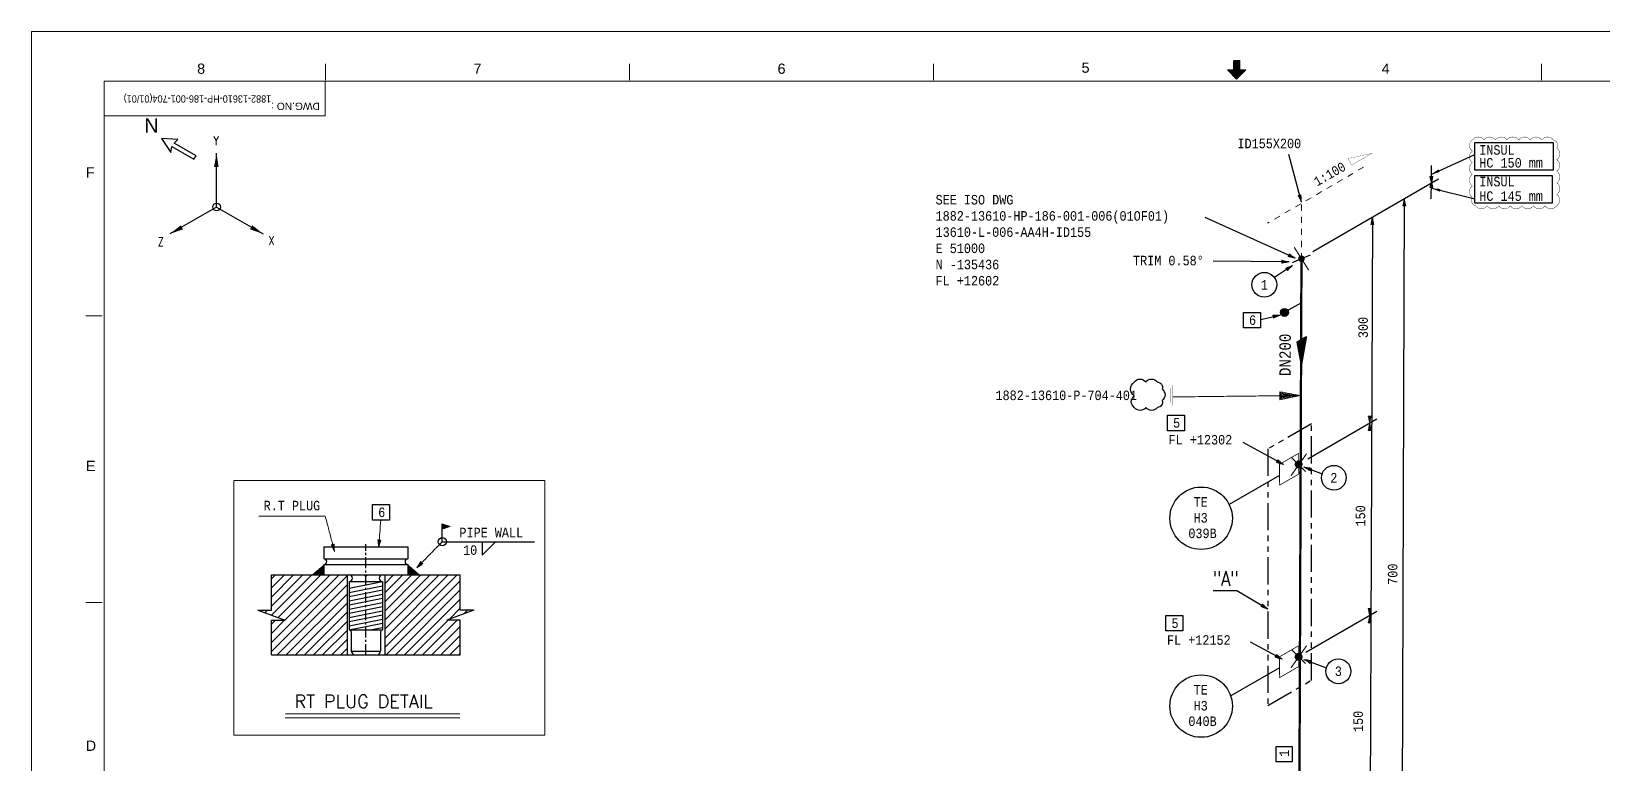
# Model space of a CAD drawing. Header units: inches. Extents: x 996 to 1837, y 0 to 594.
# Drawn here: x 996 to 1539, y 341 to 594 of the extents above; entities that cross this region are included whole.
import ezdxf
from ezdxf.enums import TextEntityAlignment as Align

# ---------------------------------------------------------------- set-up
doc = ezdxf.new("R2010")
doc.units = ezdxf.units.IN
doc.header["$MEASUREMENT"] = 0
for name, pattern in [('CENTER', [2, 1.25, -0.25, 0.25, -0.25]), ('Dashed', [4.18782, 2.09391, -2.09391]), ('PHANTOM2', [1.25, 0.625, -0.125, 0.125, -0.125, 0.125, -0.125]), ('Solid', [1, 1, 0])]:
    doc.linetypes.add(name, pattern=pattern)
for name, color, linetype in [('1', 7, 'Continuous'), ('2', 2, 'Continuous'), ('3', 3, 'Continuous'), ('4', 4, 'Continuous'), ('BG 0 -1', 7, 'Continuous'), ('Border', 7, 'Continuous'), ('CO', 7, 'Continuous'), ('DIM-LINES', 7, 'Continuous'), ('DIM-TEXT', 7, 'Continuous'), ('FITTINGS', 7, 'Continuous'), ('FRAME', 7, 'Continuous'), ('ISO-TEXT', 7, 'Continuous'), ('ISOTEXT', 7, 'Continuous'), ('NOZZLES', 7, 'Continuous'), ('Rev.4', 6, 'Continuous'), ('WELDS', 7, 'Continuous')]:
    doc.layers.add(name, color=color, linetype=linetype)
for name, color, linetype, lineweight in [('dottedUndimensionedPipe', 7, 'Dashed', 13), ('fittingDimension', 2, 'Solid', 13), ('materialLabel', 2, 'Solid', 13), ('spool', 2, 'Solid', 13), ('weldCyanLabel', 4, 'Solid', 13), ('weldDimension', 2, 'Solid', 13)]:
    doc.layers.add(name, color=color, linetype=linetype, lineweight=lineweight)
doc.styles.add('Arial', font='arial.ttf')
doc.styles.add('fixedText', font='MONOTXT8.shx', dxfattribs={"width": 0.85})
doc.styles.add('MONOTXT', font='MONOTXT.shx', dxfattribs={"width": 0.8})
doc.styles.add('ROMANS', font='romans.shx', dxfattribs={"width": 0.8})
doc.styles.get("Standard").update_dxf_attribs({"font": 'arial.ttf'})
doc.dimstyles.new('1-1', dxfattribs={"dimtxt": 2.5, "dimasz": 3, "dimexe": 1.2, "dimexo": 1.2, "dimtad": 1, "dimdec": 1, "dimzin": 12, "dimdsep": 46, "dimtxsty": 'ROMANS', "dimcen": 2.5, "dimclrd": 4, "dimclre": 4, "dimclrt": 2, "dimadec": 1, "dimazin": 3, "dimtfac": 1, "dimtdec": 1, "dimtmove": 0, "dimatfit": 3, "dimfxl": 1, "dimtfill": 1, "dimarcsym": 0})

# ---------------------------------------------------------------- blocks, each defined once
blk = doc.blocks.new('block56')
at = {"layer": 'FITTINGS', "color": 2, "linetype": 'ByBlock', "const_width": 0.35}
for points in [[(1.3, 0.8), (-1.3, -0.7)], [(1.1, 0.7), (-1.3, -0.7)], [(1, 0.6), (-1.1, -0.6)], [(0.8, 0.5), (-0.9, -0.5)], [(0.6, 0.4), (-0.7, -0.4)], [(0.4, 0.2), (-0.5, -0.3)], [(0.2, 0.1), (-0.3, -0.1)], [(-0.3, -0.1), (0, -3.1)], [(-0.1, 0), (0, -2.4)], [(0, 0), (-0.1, 0)], [(1.5, 0.9), (0, 0)], [(0, -7.6), (1.5, 0.9)], [(0, -6.8), (1.3, 0.8)], [(0, -6), (1.1, 0.7)], [(0, -5.3), (1, 0.6)], [(0, -4.6), (0.8, 0.5)], [(0, -3.8), (0.6, 0.4)], [(0, -3.1), (0.4, 0.2)], [(0, -2.4), (0.2, 0.1)], [(0, -7.6), (0, 0)], [(-1.3, -0.7), (0, -7.6)], [(-1.3, -0.7), (0, -6.8)], [(-1.1, -0.6), (0, -6)], [(-0.9, -0.5), (0, -5.3)], [(-0.7, -0.4), (0, -4.6)], [(-0.5, -0.3), (0, -3.8)]]:
    blk.add_lwpolyline(points, dxfattribs=at)
at = {"flags": 1}
for tag in ['Pipe Ref', 'Description']:
    blk.add_attdef(tag, (0, 0), '', height=1, dxfattribs=at)
blk = doc.blocks.new('block46')
at = {"layer": 'WELDS'}
h = blk.add_hatch(color=2, dxfattribs=at)
edge = h.paths.add_edge_path(flags=0)
edge.add_arc((0, 0), 1.15, 0, 360)
at = {"flags": 1}
for tag in ['Tag', 'Pipe Ref', 'Description', 'UCI', 'Key']:
    blk.add_attdef(tag, (0, 0), '', height=1, dxfattribs=at)

msp = doc.modelspace()

# ---------------------------------------------------------------- hatches: boundary and pattern name
at = {"linetype": 'Continuous'}
msp.add_hatch(color=2, dxfattribs=at).paths.add_polyline_path([(1427.91, 496.16), (1427.86, 496.26), (1427.81, 496.38), (1427.78, 496.49), (1427.75, 496.61), (1427.73, 496.73), (1427.73, 496.85), (1427.73, 496.97), (1427.75, 497.09), (1427.78, 497.2), (1427.81, 497.32), (1427.86, 497.43), (1427.91, 497.54), (1427.98, 497.64), (1428.05, 497.73), (1428.13, 497.82), (1428.22, 497.9), (1428.32, 497.98), (1428.42, 498.04), (1428.52, 498.1), (1428.64, 498.14), (1428.75, 498.18), (1428.87, 498.2), (1428.99, 498.22), (1429.11, 498.23), (1429.23, 498.22), (1429.35, 498.2), (1429.46, 498.18), (1429.58, 498.14), (1429.69, 498.1), (1429.8, 498.04), (1429.9, 497.98), (1429.99, 497.9), (1430.08, 497.82), (1430.16, 497.73), (1430.24, 497.64), (1430.3, 497.54), (1430.36, 497.43), (1430.4, 497.32), (1430.44, 497.2), (1430.46, 497.09), (1430.48, 496.97), (1430.49, 496.85), (1430.48, 496.73), (1430.46, 496.61), (1430.44, 496.49), (1430.4, 496.38), (1430.36, 496.26), (1430.3, 496.16), (1430.24, 496.06), (1430.16, 495.96), (1430.08, 495.87), (1429.99, 495.79), (1429.9, 495.72), (1429.8, 495.65), (1429.69, 495.6), (1429.58, 495.55), (1429.46, 495.52), (1429.35, 495.49), (1429.23, 495.47), (1429.11, 495.47), (1428.99, 495.47), (1428.87, 495.49), (1428.75, 495.52), (1428.64, 495.55), (1428.52, 495.6), (1428.42, 495.65), (1428.32, 495.72), (1428.22, 495.79), (1428.13, 495.87), (1428.05, 495.96), (1427.98, 496.06)])
at = {"layer": '4'}
for points in [[(1479.5, 543.86), (1479.9, 541.94), (1480.3, 543.86)], [(1479.5, 540.02), (1479.9, 541.94), (1480.3, 540.02)]]:
    msp.add_hatch(color=4, dxfattribs=at).paths.add_polyline_path(points)
h = msp.add_hatch(dxfattribs=at)
h.set_pattern_fill('ANSI31', color=4, scale=0.7, style=0)
h.set_pattern_definition([(45, (4385.612, -12623.0923), (-1.57154482, 1.57154482), [])])
h.paths.add_polyline_path([(1139.4, 390.43), (1148.83, 393.97), (1144.11, 393.97), (1144.11, 406.13), (1118.12, 406.13), (1117.96, 405.96), (1117.96, 378.44), (1143.98, 378.44), (1144.11, 378.58), (1144.11, 390.43)])
h.paths.add_polyline_path([(1083.54, 390.43), (1078.82, 390.43), (1078.82, 378.44), (1104.98, 378.44), (1104.98, 406.13), (1078.82, 406.13), (1078.82, 393.97), (1074.11, 393.97)])
at = {"layer": 'weldCyanLabel'}
h = msp.add_hatch(color=2, dxfattribs=at)
h.dxf.hatch_style = 1
h.paths.add_polyline_path([(1137.88, 423.77), (1137.88, 421.87), (1140.55, 422.89)])
at = {"layer": 'WELDS'}
h = msp.add_hatch(color=2, dxfattribs=at)
edge = h.paths.add_edge_path(flags=0)
edge.add_arc((1433.99, 444.32), 1.38, 300, 660, ccw=False)
h = msp.add_hatch(color=2, dxfattribs=at)
edge = h.paths.add_edge_path(flags=0)
edge.add_arc((1433.99, 377.79), 1.38, 300, 660, ccw=False)

# ---------------------------------------------------------------- linework, layer by layer
at = {"color": 2}
for p, q in [((1434.95, 500.22), (1429.38, 497.01)), ((1096.95, 409.71), (1096.95, 406.13)), ((1125.99, 409.71), (1125.99, 406.13))]:
    msp.add_line(p, q, dxfattribs=at)
at = {"color": 2, "linetype": 'Continuous'}
msp.add_circle((1429.11, 496.85), 1.38, dxfattribs=at)
at = {"layer": '1', "color": 1, "linetype": 'CENTER', "ltscale": 3}
msp.add_line((1111.47, 378.44), (1111.47, 416.69), dxfattribs=at)
at = {"layer": '2', "color": 4}
for p, q in [((1434.95, 534.97), (1430.64, 551.45)), ((1432.82, 515.57), (1401.62, 529.65)), ((1430.68, 514.32), (1404.48, 514.62)), ((1431.9, 513.12), (1425.65, 508.89)), ((1428.73, 444.23), (1414.76, 451.93)), ((1435.83, 443.43), (1442.11, 441.07)), ((1423.35, 394.3), (1412.64, 400.56)), ((1428.25, 376.93), (1417.38, 382.9)), ((1435.83, 376.9), (1443.62, 373.98))]:
    msp.add_line(p, q, dxfattribs=at)
for points in [[(1494.94, 555.63), (1522.01, 555.63), (1522.01, 546.05), (1494.94, 546.05)], [(1494.87, 544.18), (1521.72, 544.18), (1521.72, 534.66), (1494.87, 534.66)], [(1414.88, 496.86), (1420.78, 496.86), (1420.78, 491.5), (1414.88, 491.5)], [(1388.62, 461.33), (1394.53, 461.33), (1394.53, 455.97), (1388.62, 455.97)], [(1113.76, 430.4), (1119.66, 430.4), (1119.66, 425.03), (1113.76, 425.03)], [(1388.07, 392.09), (1393.97, 392.09), (1393.97, 386.72), (1388.07, 386.72)], [(1426.19, 341.5), (1426.19, 346.77), (1431.74, 346.77), (1431.74, 341.5)]]:
    msp.add_lwpolyline(points, close=True, dxfattribs=at)
at = {"layer": '2', "color": 1}
msp.add_lwpolyline([(1377.14, 472.77, -0.520567), (1381.14, 472.77, -0.520567), (1385.14, 472.77, -0.520567), (1386.77, 470.41, -0.520567), (1386.77, 466.41, -0.520567), (1385.17, 464.01, -0.520567), (1381.17, 464.01, -0.520567), (1377.17, 464.01, -0.520567), (1377.14, 467.98, -0.520567)], format="xyb", close=True, dxfattribs=at)
at = {"layer": '2', "color": 4}
for centre in [(1422.15, 506.41), (1446.17, 439.69), (1447.74, 372.8)]:
    msp.add_circle(centre, 4.29, dxfattribs=at)
at = {"layer": '3', "color": 2}
for p, q in [((1137.88, 417.6), (1137.88, 423.77)), ((1137.88, 417.6), (1169.73, 417.6)), ((1151.65, 412.94), (1156.32, 417.6)), ((1151.65, 417.6), (1151.65, 412.94))]:
    msp.add_line(p, q, dxfattribs=at)
at = {"layer": '3', "color": 3}
for p, q in [((1096.95, 415.79), (1096.95, 411.67)), ((1096.95, 415.79), (1125.99, 415.79)), ((1125.99, 415.79), (1125.99, 411.67)), ((1096.95, 411.67), (1125.99, 411.67)), ((1096.95, 409.71), (1125.99, 409.71)), ((1078.82, 393.97), (1078.82, 406.13)), ((1078.82, 406.13), (1144.11, 406.13)), ((1104.98, 406.13), (1104.98, 378.44)), ((1105.7, 403.87), (1117.19, 403.87)), ((1105.7, 403.87), (1105.7, 387.1)), ((1105.7, 401.52), (1117.19, 403.81)), ((1105.7, 400.08), (1117.19, 402.37)), ((1117.19, 403.87), (1117.19, 387.1)), ((1117.96, 406.13), (1117.96, 378.44)), ((1144.11, 393.97), (1144.11, 406.13)), ((1105.7, 398.64), (1117.19, 400.93)), ((1105.7, 397.19), (1117.19, 399.49)), ((1105.7, 395.75), (1117.19, 398.04)), ((1074.11, 393.97), (1078.82, 393.97)), ((1074.11, 393.97), (1083.54, 390.43)), ((1105.7, 394.31), (1117.19, 396.6)), ((1105.7, 392.87), (1117.19, 395.16)), ((1105.7, 391.43), (1117.19, 393.72)), ((1105.7, 389.98), (1117.19, 392.28)), ((1148.83, 393.97), (1139.4, 390.43)), ((1148.83, 393.97), (1144.11, 393.97)), ((1078.82, 390.43), (1083.54, 390.43)), ((1078.82, 378.44), (1078.82, 390.43)), ((1105.7, 388.54), (1117.19, 390.83)), ((1105.7, 387.1), (1117.19, 389.39)), ((1105.7, 387.1), (1117.19, 387.1)), ((1106.4, 386.4), (1106.4, 379.72)), ((1112.93, 387.1), (1117.19, 387.95)), ((1116.54, 386.4), (1116.54, 379.72)), ((1144.11, 390.43), (1139.4, 390.43)), ((1144.11, 378.44), (1144.11, 390.43)), ((1078.82, 378.44), (1144.11, 378.44)), ((1106.4, 379.72), (1116.54, 379.72))]:
    msp.add_line(p, q, dxfattribs=at)
at = {"layer": '3'}
msp.add_line((1107.59, 378.44), (1115.34, 378.44), dxfattribs=at)
at = {"layer": '3', "color": 3}
msp.add_lwpolyline([(1111.18, 406.13, 0.589, 0.589, 1.191456), (1111.76, 406.13, 0, 0, 0)], format="xyseb", dxfattribs=at)
for centre, radius, start, end in [((1096.95, 410.69), 0.982, 270, 90), ((1125.99, 410.69), 0.982, 90, 270), ((1105.7, 405), 1.13, 270, 90), ((1117.19, 405), 1.13, 90, 270), ((1105.7, 386.4), 0.7, 0, 90), ((1117.24, 386.4), 0.703, 93.9739, 179.9026), ((1108.11, 380.12), 1.76, 193.1432, 252.9181), ((1114.83, 380.12), 1.76, 287.0819, 346.8568)]:
    msp.add_arc(centre, radius, start, end, dxfattribs=at)
at = {"layer": '4', "color": 4}
for p, q in [((1479.9, 541.94), (1479.5, 543.86)), ((1479.5, 543.86), (1480.3, 543.86)), ((1479.9, 541.94), (1479.9, 547.7)), ((1480.3, 543.86), (1479.9, 541.94)), ((1479.5, 540.02), (1479.9, 541.94)), ((1480.3, 540.02), (1479.5, 540.02)), ((1479.82, 536.18), (1479.9, 541.94)), ((1479.9, 541.94), (1480.3, 540.02))]:
    msp.add_line(p, q, dxfattribs=at)
at = {"layer": '4', "color": 2}
msp.add_line((1412.64, 400.56), (1404.42, 400.56), dxfattribs=at)
at = {"layer": '4', "color": 4, "const_width": 0.3}
for points in [[(1479.5, 543.86), (1479.9, 541.94), (1480.3, 543.86)], [(1480.3, 540.02), (1479.9, 541.94), (1479.5, 540.02)]]:
    msp.add_lwpolyline(points, close=True, dxfattribs=at)
at = {"layer": '4', "color": 2}
msp.add_circle((1137.88, 417.6), 1.44, dxfattribs=at)
at = {"layer": '4', "color": 4}
for points in [[(1096.95, 409.75), (1092.71, 406.13), (1096.95, 406.13)], [(1125.99, 409.75), (1130.23, 406.13), (1125.99, 406.13)]]:
    msp.add_solid(points, dxfattribs=at)
at = {"layer": 'BG 0 -1', "color": 7, "linetype": 'Continuous', "lineweight": 9}
for p, q in [((995.8, 0), (995.8, 594)), ((995.8, 594), (1836.8, 594)), ((1097.5, 577.17), (1097.5, 582.83)), ((1202.63, 577.17), (1202.63, 582.83)), ((1307.75, 577.17), (1307.75, 582.83)), ((1411.5, 580.74), (1411.5, 583.92)), ((1411.5, 583.88), (1413.62, 581.76)), ((1411.5, 583.75), (1413.62, 581.63)), ((1411.5, 583.63), (1413.62, 581.51)), ((1411.5, 583.5), (1413.62, 581.38)), ((1411.5, 583.38), (1413.62, 581.26)), ((1411.5, 583.25), (1413.62, 581.13)), ((1411.5, 583.13), (1413.62, 581.01)), ((1411.5, 583), (1413.62, 580.88)), ((1411.5, 582.88), (1413.62, 580.76)), ((1411.5, 582.75), (1414.63, 579.62)), ((1411.5, 582.63), (1414.57, 579.56)), ((1411.5, 582.5), (1414.5, 579.5)), ((1411.5, 582.38), (1414.44, 579.44)), ((1411.5, 582.25), (1414.38, 579.37)), ((1411.5, 582.13), (1414.32, 579.31)), ((1411.5, 582), (1414.25, 579.25)), ((1411.5, 581.88), (1414.19, 579.19)), ((1411.5, 581.75), (1414.13, 579.12)), ((1411.5, 581.63), (1414.07, 579.06)), ((1411.5, 581.5), (1414, 579)), ((1411.5, 581.38), (1413.94, 578.94)), ((1411.58, 583.92), (1413.62, 581.88)), ((1411.71, 583.92), (1413.62, 582.01)), ((1411.83, 583.92), (1413.62, 582.13)), ((1411.96, 583.92), (1413.62, 582.26)), ((1412.08, 583.92), (1413.62, 582.38)), ((1412.21, 583.92), (1413.62, 582.51)), ((1412.33, 583.92), (1413.62, 582.63)), ((1412.46, 583.92), (1413.62, 582.76)), ((1412.57, 577.56), (1412.57, 583.22)), ((1412.58, 583.92), (1413.62, 582.88)), ((1412.71, 583.92), (1413.62, 583.01)), ((1412.83, 583.92), (1413.62, 583.13)), ((1412.96, 583.92), (1413.62, 583.26)), ((1413.08, 583.92), (1413.62, 583.38)), ((1413.21, 583.92), (1413.62, 583.51)), ((1413.33, 583.92), (1413.62, 583.63)), ((1413.46, 583.92), (1413.62, 583.76)), ((1413.58, 583.92), (1413.62, 583.88)), ((1413.62, 580.74), (1413.62, 583.92)), ((1518, 577.17), (1518, 582.83)), ((1811.73, 576.75), (1020.92, 576.75)), ((1020.92, 576.75), (1020.92, 18.11)), ((1097.33, 564.78), (1097.33, 576.75)), ((1409.38, 580.74), (1411.5, 580.74)), ((1412.56, 577.55), (1409.38, 580.74)), ((1409.39, 580.74), (1412.57, 577.56)), ((1409.52, 580.74), (1412.63, 577.62)), ((1409.64, 580.74), (1412.69, 577.68)), ((1409.77, 580.74), (1412.75, 577.75)), ((1409.89, 580.74), (1412.82, 577.81)), ((1410.02, 580.74), (1412.88, 577.87)), ((1410.14, 580.74), (1412.94, 577.93)), ((1410.27, 580.74), (1413, 578)), ((1410.39, 580.74), (1413.07, 578.06)), ((1410.52, 580.74), (1413.13, 578.12)), ((1410.64, 580.74), (1413.19, 578.18)), ((1410.77, 580.74), (1413.25, 578.25)), ((1410.89, 580.74), (1413.32, 578.31)), ((1411.02, 580.74), (1413.38, 578.37)), ((1411.14, 580.74), (1413.44, 578.44)), ((1411.27, 580.74), (1413.5, 578.5)), ((1411.39, 580.74), (1413.57, 578.56)), ((1411.5, 581.25), (1413.88, 578.87)), ((1411.5, 581.13), (1413.82, 578.81)), ((1411.5, 581), (1413.75, 578.75)), ((1411.5, 580.88), (1413.69, 578.69)), ((1411.5, 580.75), (1413.63, 578.62)), ((1415.74, 580.74), (1412.56, 577.55)), ((1413.62, 580.74), (1415.74, 580.74)), ((1413.64, 580.74), (1414.69, 579.69)), ((1413.77, 580.74), (1414.75, 579.75)), ((1413.89, 580.74), (1414.82, 579.81)), ((1414.02, 580.74), (1414.88, 579.87)), ((1414.14, 580.74), (1414.94, 579.94)), ((1414.27, 580.74), (1415, 580)), ((1414.39, 580.74), (1415.07, 580.06)), ((1414.52, 580.74), (1415.13, 580.12)), ((1414.64, 580.74), (1415.19, 580.19)), ((1414.77, 580.74), (1415.25, 580.25)), ((1414.89, 580.74), (1415.32, 580.31)), ((1415.02, 580.74), (1415.38, 580.37)), ((1415.14, 580.74), (1415.44, 580.44)), ((1415.27, 580.74), (1415.5, 580.5)), ((1415.39, 580.74), (1415.57, 580.56)), ((1415.52, 580.74), (1415.63, 580.62)), ((1415.64, 580.74), (1415.69, 580.69)), ((1097.33, 564.78), (1020.92, 564.78)), ((1020.29, 495.71), (1014.63, 495.71)), ((1020.29, 396.57), (1014.63, 396.57))]:
    msp.add_line(p, q, dxfattribs=at)
at = {"layer": 'Border', "color": 2}
for p, q in [((1438.93, 517.92), (1482.38, 543)), ((1461.03, 459.95), (1437.14, 446.15)), ((1427.38, 440.51), (1409.98, 430.47)), ((1461.03, 393.41), (1436.48, 379.24)), ((1427.38, 373.98), (1410.51, 364.25))]:
    msp.add_line(p, q, dxfattribs=at)
at = {"layer": 'Border', "color": 4}
msp.add_line((1459.49, 529.79), (1458.57, 288.98), dxfattribs=at)
at = {"layer": 'Border', "color": 3, "linetype": 'PHANTOM2', "ltscale": 15}
msp.add_lwpolyline([(1438.41, 458.35), (1423.4, 449.69), (1423.4, 361), (1438.41, 369.66)], close=True, dxfattribs=at)
at = {"layer": 'CO', "color": 2, "linetype": 'Continuous'}
for p, q in [((1117.96, 405.96), (1118.12, 406.13)), ((1143.98, 378.44), (1144.11, 378.58))]:
    msp.add_line(p, q, dxfattribs=at)
at = {"layer": 'DIM-LINES', "color": 4}
for p, q in [((1470.54, 536.17), (1469.62, 287.89)), ((1420.78, 494.37), (1427.65, 495.94))]:
    msp.add_line(p, q, dxfattribs=at)
at = {"layer": 'dottedUndimensionedPipe', "color": 2}
msp.add_line((1456.41, 547.05), (1423.22, 527.71), dxfattribs=at)
at = {"layer": 'dottedUndimensionedPipe', "color": 2, "flags": 128}
msp.add_lwpolyline([(1434.97, 515.27), (1434.97, 534.59)], dxfattribs=at)
at = {"layer": 'FITTINGS', "color": 2, "linetype": 'ByBlock', "const_width": 0.26}
for points in [[(1433.98, 448.14), (1427.39, 444.33)], [(1434.06, 440.98), (1433.98, 448.14)], [(1427.39, 444.33), (1427.36, 437.11)], [(1427.36, 437.11), (1434.06, 440.98)], [(1433.98, 381.6), (1427.39, 377.8)], [(1434.06, 374.44), (1433.98, 381.6)], [(1427.39, 377.8), (1427.36, 370.58)], [(1427.36, 370.58), (1434.06, 374.44)]]:
    msp.add_lwpolyline(points, dxfattribs=at)
at = {"layer": 'FRAME', "color": 2, "linetype": 'Continuous', "lineweight": 30}
for p, q in [((1040.8, 557), (1044, 552.2)), ((1046.4, 556.6), (1040.8, 557)), ((1044, 552.2), (1044.4, 554.2)), ((1044.4, 554.2), (1052, 549.8)), ((1045.2, 555.4), (1046.4, 556.6)), ((1052.8, 551), (1045.2, 555.4)), ((1052, 549.8), (1052.8, 551)), ((1059.82, 533.3), (1059.82, 551.91)), ((1059.82, 533.3), (1059.82, 551.91)), ((1059.82, 533.3), (1043.7, 523.99)), ((1059.82, 533.3), (1043.7, 523.99)), ((1059.82, 533.3), (1075.94, 523.99)), ((1059.82, 533.3), (1075.94, 523.99))]:
    msp.add_line(p, q, dxfattribs=at)
at = {"layer": 'FRAME', "color": 4, "linetype": 'ByBlock'}
msp.add_lwpolyline([(1450.99, 550.01, 0.08, 0.08, 0), (1452.32, 547.77, 0.08, 0.08, 0), (1459.35, 551.86, 0.08, 0.08, 0)], format="xyseb", close=True, dxfattribs=at)
at = {"layer": 'FRAME', "color": 2, "linetype": 'Continuous', "lineweight": 30}
msp.add_circle((1059.82, 533.3), 1.33, dxfattribs=at)
msp.add_circle((1059.82, 533.3), 1.33, dxfattribs=at)
for points in [[(1058.95, 547.17), (1060.53, 547.14), (1059.82, 551.91)], [(1058.95, 547.17), (1060.53, 547.14), (1059.82, 551.91)], [(1048.24, 525.6), (1047.47, 526.99), (1043.7, 523.99)], [(1048.24, 525.6), (1047.47, 526.99), (1043.7, 523.99)], [(1071.4, 525.6), (1072.17, 526.99), (1075.94, 523.99)], [(1071.4, 525.6), (1072.17, 526.99), (1075.94, 523.99)]]:
    msp.add_solid(points, dxfattribs=at)
at = {"layer": 'ISO-TEXT', "color": 2, "linetype": 'ByBlock', "const_width": 0.08, "flags": 128}
for points in [[(1326.47, 464.74), (1326.47, 471.64), (1390.47, 471.64), (1390.47, 464.74)], [(1327.37, 465.64), (1327.37, 470.74), (1389.57, 470.74), (1389.57, 465.64)]]:
    msp.add_lwpolyline(points, close=True, dxfattribs=at)
at = {"layer": 'ISOTEXT', "color": 2, "linetype": 'Continuous', "lineweight": 30}
for centre in [(1400.29, 425.7), (1400.29, 360.76)]:
    msp.add_circle(centre, 10.8, dxfattribs=at)
at = {"layer": 'materialLabel', "color": 4, "flags": 128}
for points in [[(1097.41, 426.43), (1100.6, 414.2)], [(1116.59, 424.99), (1115.92, 415.69)], [(1100.6, 414.2), (1100.44, 416.74), (1099.48, 416.48), (1100.6, 414.2), (1100.47, 414.69), (1100.34, 416.71), (1099.57, 416.51), (1100.47, 414.69), (1100.35, 415.17), (1100.25, 416.69), (1099.67, 416.53), (1100.35, 415.17), (1100.22, 415.65), (1100.15, 416.66), (1099.77, 416.56), (1100.22, 415.65), (1100.09, 416.13), (1100.05, 416.64), (1099.86, 416.59), (1100.09, 416.13)], [(1115.92, 415.69), (1116.58, 418.14), (1115.59, 418.21), (1115.92, 415.69), (1115.95, 416.19), (1116.48, 418.15), (1115.69, 418.2), (1115.95, 416.19), (1115.98, 416.68), (1116.38, 418.16), (1115.79, 418.2), (1115.98, 416.68), (1116.02, 417.18), (1116.28, 418.16), (1115.89, 418.19), (1116.02, 417.18), (1116.05, 417.68), (1116.18, 418.17), (1115.98, 418.18), (1116.05, 417.68)], [(1137.88, 417.6), (1129.05, 408.56)], [(1129.05, 408.56), (1131.14, 410), (1130.42, 410.7), (1129.05, 408.56), (1129.4, 408.91), (1131.07, 410.07), (1130.5, 410.63), (1129.4, 408.91), (1129.75, 409.27), (1131, 410.14), (1130.57, 410.56), (1129.75, 409.27), (1130.09, 409.63), (1130.93, 410.21), (1130.64, 410.49), (1130.09, 409.63), (1130.44, 409.99), (1130.86, 410.28), (1130.71, 410.42), (1130.44, 409.99)]]:
    msp.add_lwpolyline(points, dxfattribs=at)
at = {"layer": 'NOZZLES', "const_width": 0.8}
msp.add_lwpolyline([(1434.05, 274.82), (1434.97, 515.27)], dxfattribs=at)
at = {"layer": 'Rev.4', "color": 1, "const_width": 0.132}
msp.add_lwpolyline([(1494.07, 556.46, -0.520567), (1498.07, 556.46, -0.520567), (1502.07, 556.46, -0.520567), (1506.07, 556.46, -0.520567), (1510.07, 556.46, -0.520567), (1514.07, 556.46, -0.520567), (1518.07, 556.46, -0.520567), (1522.07, 556.46, -0.520567), (1523.26, 553.66, -0.520567), (1523.26, 549.66, -0.520567), (1523.26, 545.66, -0.520567), (1523.26, 541.66, -0.520567), (1523.26, 537.66, -0.520567), (1523.19, 533.73, -0.520567), (1519.19, 533.73, -0.520567), (1515.19, 533.73, -0.520567), (1511.19, 533.73, -0.520567), (1507.19, 533.73, -0.520567), (1503.19, 533.73, -0.520567), (1499.19, 533.73, -0.520567), (1495.19, 533.73, -0.520567), (1494.07, 536.61, -0.520567), (1494.07, 540.61, -0.520567), (1494.07, 544.61, -0.520567), (1494.07, 548.61, -0.520567), (1494.07, 552.61, -0.520567)], format="xyb", close=True, dxfattribs=at)
at = {"layer": 'spool', "color": 4, "flags": 128}
msp.add_lwpolyline([(1434.45, 468.13), (1427.49, 466.66), (1427.45, 469.45), (1434.45, 468.13), (1433.05, 468.11), (1427.48, 466.93), (1427.46, 469.17), (1433.05, 468.11), (1431.66, 468.1), (1427.48, 467.21), (1427.46, 468.89), (1431.66, 468.1), (1430.26, 468.08), (1427.48, 467.49), (1427.46, 468.61), (1430.26, 468.08), (1428.87, 468.07), (1427.47, 467.77), (1427.47, 468.33), (1428.87, 468.07)], dxfattribs=at)
at = {"layer": 'weldCyanLabel'}
for p, q in [((1434.45, 468.13), (1390.47, 467.64)), ((1097.41, 426.43), (1074.43, 426.43))]:
    msp.add_line(p, q, dxfattribs=at)
at = {"layer": 'weldCyanLabel', "color": 2}
for p, q in [((1137.88, 423.77), (1140.55, 422.89)), ((1140.55, 422.89), (1137.88, 421.87)), ((1083.57, 356.72), (1143.95, 356.72)), ((1083.63, 358.03), (1143.92, 358.03))]:
    msp.add_line(p, q, dxfattribs=at)
msp.add_lwpolyline([(1065.8, 438.73), (1173.29, 438.73), (1173.29, 350.74), (1065.8, 350.74)], close=True, dxfattribs=at)
at = {"layer": 'weldDimension', "color": 4, "flags": 128}
for points in [[(1434.95, 534.97), (1433.84, 537.26), (1434.8, 537.51), (1434.95, 534.97), (1434.83, 535.45), (1433.93, 537.28), (1434.71, 537.48), (1434.83, 535.45), (1434.7, 535.94), (1434.03, 537.31), (1434.61, 537.46), (1434.7, 535.94), (1434.57, 536.42), (1434.13, 537.33), (1434.51, 537.43), (1434.57, 536.42), (1434.45, 536.9), (1434.22, 537.36), (1434.42, 537.41), (1434.45, 536.9)], [(1470.54, 536.17), (1471.04, 533.68), (1470.04, 533.68), (1470.54, 536.17), (1470.54, 535.67), (1470.94, 533.68), (1470.14, 533.68), (1470.54, 535.67), (1470.54, 535.17), (1470.84, 533.68), (1470.24, 533.68), (1470.54, 535.17), (1470.54, 534.67), (1470.74, 533.68), (1470.34, 533.68), (1470.54, 534.67), (1470.54, 534.18), (1470.64, 533.68), (1470.44, 533.68), (1470.54, 534.18)], [(1459.49, 529.79), (1459.99, 527.3), (1458.99, 527.3), (1459.49, 529.79), (1459.49, 529.29), (1459.89, 527.3), (1459.09, 527.3), (1459.49, 529.29), (1459.49, 528.8), (1459.79, 527.3), (1459.19, 527.3), (1459.49, 528.8), (1459.49, 528.3), (1459.69, 527.3), (1459.29, 527.3), (1459.49, 528.3), (1459.49, 527.8), (1459.59, 527.3), (1459.39, 527.3), (1459.49, 527.8)], [(1432.82, 515.57), (1430.35, 516.16), (1430.77, 517.07), (1432.82, 515.57), (1432.37, 515.78), (1430.39, 516.25), (1430.72, 516.97), (1432.37, 515.78), (1431.92, 515.99), (1430.43, 516.34), (1430.68, 516.88), (1431.92, 515.99), (1431.46, 516.2), (1430.48, 516.43), (1430.64, 516.79), (1431.46, 516.2), (1431.01, 516.4), (1430.52, 516.52), (1430.6, 516.7), (1431.01, 516.4)], [(1430.68, 514.32), (1428.17, 513.87), (1428.19, 514.87), (1430.68, 514.32), (1430.18, 514.33), (1428.18, 513.97), (1428.19, 514.77), (1430.18, 514.33), (1429.68, 514.34), (1428.18, 514.07), (1428.19, 514.67), (1429.68, 514.34), (1429.18, 514.35), (1428.18, 514.17), (1428.19, 514.57), (1429.18, 514.35), (1428.68, 514.36), (1428.18, 514.27), (1428.19, 514.47), (1428.68, 514.36)], [(1431.9, 513.12), (1430.09, 511.33), (1429.54, 512.16), (1431.9, 513.12), (1431.48, 512.84), (1430.03, 511.41), (1429.6, 512.08), (1431.48, 512.84), (1431.06, 512.57), (1429.98, 511.49), (1429.65, 511.99), (1431.06, 512.57), (1430.65, 512.29), (1429.93, 511.58), (1429.71, 511.91), (1430.65, 512.29), (1430.23, 512.02), (1429.87, 511.66), (1429.76, 511.83), (1430.23, 512.02)], [(1427.65, 495.94), (1425.11, 495.87), (1425.33, 494.9), (1427.65, 495.94), (1427.17, 495.83), (1425.13, 495.77), (1425.31, 494.99), (1427.17, 495.83), (1426.68, 495.72), (1425.16, 495.67), (1425.29, 495.09), (1426.68, 495.72), (1426.19, 495.6), (1425.18, 495.58), (1425.27, 495.19), (1426.19, 495.6), (1425.71, 495.49), (1425.2, 495.48), (1425.24, 495.29), (1425.71, 495.49)], [(1458.57, 458.52), (1459.07, 461.02), (1458.07, 461.02), (1458.57, 458.52), (1458.57, 459.02), (1458.97, 461.02), (1458.17, 461.02), (1458.57, 459.02), (1458.57, 459.52), (1458.87, 461.02), (1458.27, 461.02), (1458.57, 459.52), (1458.57, 460.02), (1458.77, 461.02), (1458.37, 461.02), (1458.57, 460.02), (1458.57, 460.52), (1458.67, 461.02), (1458.47, 461.02), (1458.57, 460.52)], [(1458.57, 458.52), (1459.07, 456.03), (1458.07, 456.03), (1458.57, 458.52), (1458.57, 458.03), (1458.97, 456.03), (1458.17, 456.03), (1458.57, 458.03), (1458.57, 457.53), (1458.87, 456.03), (1458.27, 456.03), (1458.57, 457.53), (1458.57, 457.03), (1458.77, 456.03), (1458.37, 456.03), (1458.57, 457.03), (1458.57, 456.53), (1458.67, 456.03), (1458.47, 456.03), (1458.57, 456.53)], [(1428.73, 444.23), (1426.31, 445.01), (1426.8, 445.88), (1428.73, 444.23), (1428.3, 444.48), (1426.36, 445.1), (1426.75, 445.8), (1428.3, 444.48), (1427.86, 444.72), (1426.41, 445.19), (1426.7, 445.71), (1427.86, 444.72), (1427.43, 444.96), (1426.46, 445.27), (1426.65, 445.62), (1427.43, 444.96), (1426.99, 445.2), (1426.51, 445.36), (1426.6, 445.53), (1426.99, 445.2)], [(1435.83, 443.43), (1438.33, 443.01), (1437.98, 442.07), (1435.83, 443.43), (1436.29, 443.25), (1438.3, 442.91), (1438.01, 442.17), (1436.29, 443.25), (1436.76, 443.07), (1438.26, 442.82), (1438.05, 442.26), (1436.76, 443.07), (1437.22, 442.9), (1438.23, 442.73), (1438.08, 442.35), (1437.22, 442.9), (1437.69, 442.72), (1438.19, 442.63), (1438.12, 442.45), (1437.69, 442.72)], [(1423.35, 394.3), (1420.95, 395.14), (1421.46, 396), (1423.35, 394.3), (1422.92, 394.55), (1421, 395.22), (1421.41, 395.91), (1422.92, 394.55), (1422.49, 394.8), (1421.05, 395.31), (1421.36, 395.82), (1422.49, 394.8), (1422.06, 395.06), (1421.1, 395.4), (1421.31, 395.74), (1422.06, 395.06), (1421.63, 395.31), (1421.15, 395.48), (1421.26, 395.65), (1421.63, 395.31)], [(1458.57, 391.99), (1459.07, 394.48), (1458.07, 394.48), (1458.57, 391.99), (1458.57, 392.49), (1458.97, 394.48), (1458.17, 394.48), (1458.57, 392.49), (1458.57, 392.99), (1458.87, 394.48), (1458.27, 394.48), (1458.57, 392.99), (1458.57, 393.49), (1458.77, 394.48), (1458.37, 394.48), (1458.57, 393.49), (1458.57, 393.99), (1458.67, 394.48), (1458.47, 394.48), (1458.57, 393.99)], [(1458.57, 391.99), (1459.07, 389.5), (1458.07, 389.5), (1458.57, 391.99), (1458.57, 391.49), (1458.97, 389.5), (1458.17, 389.5), (1458.57, 391.49), (1458.57, 391), (1458.87, 389.5), (1458.27, 389.5), (1458.57, 391), (1458.57, 390.5), (1458.77, 389.5), (1458.37, 389.5), (1458.57, 390.5), (1458.57, 390), (1458.67, 389.5), (1458.47, 389.5), (1458.57, 390)], [(1428.25, 376.93), (1425.84, 377.71), (1426.32, 378.58), (1428.25, 376.93), (1427.82, 377.17), (1425.88, 377.79), (1426.27, 378.49), (1427.82, 377.17), (1427.38, 377.41), (1425.93, 377.88), (1426.22, 378.4), (1427.38, 377.41), (1426.95, 377.66), (1425.98, 377.97), (1426.17, 378.32), (1426.95, 377.66), (1426.51, 377.9), (1426.03, 378.05), (1426.13, 378.23), (1426.51, 377.9)], [(1435.83, 376.9), (1438.33, 376.47), (1437.98, 375.54), (1435.83, 376.9), (1436.29, 376.72), (1438.3, 376.38), (1438.01, 375.64), (1436.29, 376.72), (1436.76, 376.54), (1438.26, 376.29), (1438.05, 375.73), (1436.76, 376.54), (1437.22, 376.36), (1438.23, 376.19), (1438.08, 375.82), (1437.22, 376.36), (1437.69, 376.19), (1438.19, 376.1), (1438.12, 375.92), (1437.69, 376.19)]]:
    msp.add_lwpolyline(points, dxfattribs=at)
at = {"layer": 'WELDS', "color": 2, "linetype": 'ByBlock', "const_width": 0.4}
for points in [[(1431.76, 514.08), (1438.03, 516.7)], [(1432.47, 519.38), (1437.47, 511.48)], [(1436.76, 448.04), (1431.36, 440.41)], [(1431.59, 446.67), (1436.4, 441.87)], [(1436.76, 381.64), (1431.36, 374)], [(1431.59, 380.27), (1436.4, 375.47)]]:
    msp.add_lwpolyline(points, dxfattribs=at)

# ---------------------------------------------------------------- block references
at = {"layer": 'FITTINGS', "xscale": 1.2, "yscale": 1.2, "zscale": 1.2}
msp.add_blockref('block56', (1434.96, 487.46), dxfattribs=at)
at = {"layer": 'WELDS'}
msp.add_blockref('block46', (1434.97, 515.43), dxfattribs=at)

# ---------------------------------------------------------------- texts
at = {"layer": '2', "style": 'fixedText', "width": 0.85}
for s, p in [('1', (1422.15, 506.41)), ('2', (1446.17, 439.69)), ('3', (1447.74, 372.8))]:
    msp.add_text(s, height=3.3, dxfattribs=at).set_placement(p, align=Align.MIDDLE_CENTER)
at = {"layer": '2', "style": 'ROMANS'}
msp.add_text('RT PLUG DETAIL', height=4.4787, dxfattribs=at).set_placement((1086.77, 360.13))
at = {"layer": '3', "lineweight": 30, "style": 'ROMANS', "width": 0.8}
msp.add_text('"A"', height=5.148, dxfattribs=at).set_placement((1404.36, 407.43), align=Align.TOP_LEFT)
at = {"layer": 'BG 0 -1', "color": 7, "style": 'Arial', "width": 1.008516}
for s, p in [('8', (1054.49, 581.12)), ('7', (1150.07, 581.12)), ('6', (1255.19, 581.12)), ('5', (1360.32, 581.46)), ('4', (1464.08, 581.12))]:
    msp.add_text(s, height=3.54, dxfattribs=at).set_placement(p, align=Align.MIDDLE)
at = {"layer": 'BG 0 -1', "color": 4, "style": 'Arial', "width": 1.010263}
msp.add_text('DWG.NO : ', height=2.5, rotation=180, dxfattribs=at).set_placement((1095.56, 568.1), align=Align.MIDDLE_LEFT)
at = {"layer": 'BG 0 -1', "color": 7, "style": 'Arial'}
for s, width, p in [('F', 0.993934, (1014.65, 543.5)), ('E', 1.004063, (1014.65, 442.02)), ('D', 0.992063, (1014.65, 345.28))]:
    msp.add_text(s, height=3.54, dxfattribs=dict(at, width=width)).set_placement(p)
at = {"layer": 'Border', "color": 2, "linetype": 'Continuous', "style": 'ROMANS', "width": 0.8}
for s, p in [('Y', (1058.72, 554.68)), ('Y', (1058.72, 554.68)), ('Z', (1039.53, 519.76)), ('Z', (1039.53, 519.76)), ('X', (1077.82, 520.22)), ('X', (1077.82, 520.22))]:
    msp.add_text(s, height=2.97, dxfattribs=at).set_placement(p)
at = {"layer": 'DIM-TEXT', "color": 2, "style": 'MONOTXT', "width": 0.8566}
for s, height, p in [('300', 3.3, (1457.93, 487.97)), ('DN200', 3.96, (1431.29, 474.85)), ('150', 3.3, (1457.02, 422.86)), ('700', 3.3, (1468.16, 402.68)), ('150', 3.3, (1456.22, 351.79))]:
    msp.add_text(s, height=height, rotation=90, dxfattribs=at).set_placement(p)
at = {"layer": 'fittingDimension', "style": 'fixedText', "width": 0.85}
msp.add_text('1:100', height=3.2, rotation=29.8376, dxfattribs=at).set_placement((1445.52, 543.32), align=Align.CENTER)
at = {"layer": 'FRAME', "color": 2, "style": 'Arial', "width": 0.9}
msp.add_text('1882-13610-HP-186-001-704(01/01)', height=2.5, rotation=180, dxfattribs=at).set_placement((1078.73, 571.9))
at = {"layer": 'FRAME', "color": 2, "style": 'Arial', "width": 0.992063}
msp.add_text('N', height=5, dxfattribs=at).set_placement((1034.8, 559))
at = {"layer": 'ISO-TEXT', "color": 2, "style": 'MONOTXT', "width": 0.8566}
for s, p in [('ID155X200', (1412.85, 553.61)), ('INSUL', (1496.46, 551.38)), ('HC 150 mm', (1496.46, 546.93)), ('INSUL', (1496.46, 540.44)), ('HC 145 mm', (1496.46, 535.43)), ('SEE ISO DWG', (1308.45, 534.17)), ('1882-13610-HP-186-001-006(01OF01)', (1308.45, 528.57)), ('13610-L-006-AA4H-ID155', (1308.45, 522.97)), ('E 51000', (1308.45, 517.37)), ('TRIM 0.58%%D', (1376.73, 513.13)), ('N -135436', (1308.45, 511.77)), ('FL +12602', (1308.45, 506.17)), ('6', (1416.84, 492.55)), ('1882-13610-P-704-401', (1329.17, 466.54)), ('5', (1390.58, 457.01)), ('FL +12302', (1389.02, 451.2)), ('R.T PLUG ', (1076.09, 428.44)), ('6', (1115.72, 426.08)), ('TE', (1397.67, 429.71)), ('H3', (1397.67, 424.18)), ('PIPE WALL', (1143.81, 419.12)), ('039B', (1395.87, 418.83)), ('5', (1390.03, 387.77)), ('FL +12152', (1388.47, 381.96)), ('TE', (1397.67, 364.76)), ('H3', (1397.67, 359.24)), ('040B', (1395.87, 353.88))]:
    msp.add_text(s, height=3.3, dxfattribs=at).set_placement(p)
msp.add_text('10', height=3.3, dxfattribs=at).set_placement((1147.52, 414.69), align=Align.MIDDLE)
msp.add_text('1', height=3.3, rotation=90, dxfattribs=at).set_placement((1430.63, 343.21))

# ---------------------------------------------------------------- leaders
at = {"layer": '4', "color": 4}
for points in [[(1479.84, 544.59), (1494.92, 551.44)], [(1480.02, 539.78), (1494.92, 536.14)]]:
    msp.add_leader(points, dimstyle='1-1', override={"dimgap": 0.625, "dimtad": 0}, dxfattribs=at)

doc.saveas('drawing.dxf')
